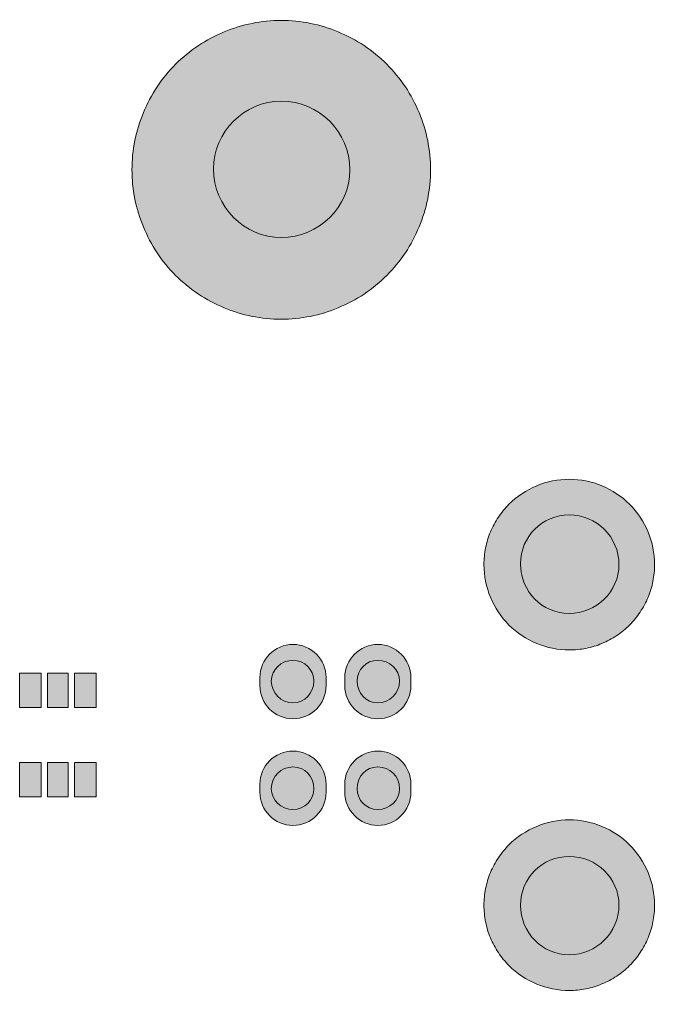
# Model space of a CAD drawing. Extents: x 146 to 361, y 242 to 614.
# Drawn here: x 318.4 to 360.6, y 541.5 to 606 of the extents above; entities that cross this region are included whole.
import ezdxf

# ---------------------------------------------------------------- set-up
doc = ezdxf.new("R2010")
doc.units = 0
doc.header["$MEASUREMENT"] = 0
doc.layers.add('Ebene 1', color=7, linetype='Continuous')

msp = doc.modelspace()

# ---------------------------------------------------------------- hatches: boundary and pattern name
at = {"layer": 'Ebene 1', "true_color": 0xffffff}
h = msp.add_hatch(color=7, dxfattribs=at)
h.dxf.hatch_style = 2
edge = h.paths.add_edge_path()
edge.add_spline(control_points=[(335.76, 586.05), (335.109, 586.05), (334.46, 586.12), (333.819, 586.24), (333.189, 586.37), (332.56, 586.56), (331.96, 586.81), (331.37, 587.06), (330.79, 587.37), (330.25, 587.72), (329.71, 588.08), (329.2, 588.5), (328.74, 588.96), (328.29, 589.41), (327.87, 589.92), (327.51, 590.46), (327.149, 591), (326.85, 591.58), (326.6, 592.18), (326.35, 592.78), (326.16, 593.4), (326.03, 594.03), (325.899, 594.67), (325.84, 595.33), (325.84, 595.97), (325.84, 596.62), (325.899, 597.27), (326.03, 597.91), (326.16, 598.54), (326.35, 599.17), (326.6, 599.77), (326.85, 600.36), (327.149, 600.94), (327.51, 601.48), (327.87, 602.02), (328.29, 602.53), (328.74, 602.99), (329.2, 603.44), (329.71, 603.86), (330.25, 604.22), (330.79, 604.58), (331.37, 604.88), (331.96, 605.13), (332.56, 605.38), (333.189, 605.57), (333.819, 605.7), (335.1, 605.96), (336.42, 605.96), (337.7, 605.7), (338.33, 605.57), (338.96, 605.38), (339.55, 605.13), (340.149, 604.88), (340.729, 604.58), (341.27, 604.22), (341.81, 603.86), (342.319, 603.44), (342.77, 602.99), (343.229, 602.53), (343.649, 602.02), (344.01, 601.48), (344.37, 600.94), (344.67, 600.36), (344.92, 599.77), (345.17, 599.17), (345.359, 598.54), (345.49, 597.91), (345.609, 597.27), (345.68, 596.62), (345.68, 595.97), (345.68, 595.33), (345.609, 594.67), (345.49, 594.03), (345.359, 593.4), (345.17, 592.78), (344.92, 592.18), (344.67, 591.58), (344.37, 591), (344.01, 590.46), (343.649, 589.92), (343.229, 589.41), (342.77, 588.96), (342.319, 588.5), (341.81, 588.08), (341.27, 587.72), (340.729, 587.37), (340.149, 587.06), (339.55, 586.81), (338.96, 586.56), (338.33, 586.37), (337.7, 586.24), (337.06, 586.12), (336.41, 586.05), (335.76, 586.05)], knot_values=[0, 0, 0, 0, 1, 1, 1, 2, 2, 2, 3, 3, 3, 4, 4, 4, 5, 5, 5, 6, 6, 6, 7, 7, 7, 8, 8, 8, 9, 9, 9, 10, 10, 10, 11, 11, 11, 12, 12, 12, 13, 13, 13, 14, 14, 14, 15, 15, 15, 16, 16, 16, 17, 17, 17, 18, 18, 18, 19, 19, 19, 20, 20, 20, 21, 21, 21, 22, 22, 22, 23, 23, 23, 24, 24, 24, 25, 25, 25, 26, 26, 26, 27, 27, 27, 28, 28, 28, 29, 29, 29, 30, 30, 30, 31, 31, 31, 31], degree=3, periodic=1)
h = msp.add_hatch(color=7, dxfattribs=at)
h.dxf.hatch_style = 2
edge = h.paths.add_edge_path()
edge.add_spline(control_points=[(354.899, 564.08), (353.41, 564.08), (351.95, 564.69), (350.89, 565.74), (349.84, 566.79), (349.229, 568.26), (349.229, 569.75), (349.229, 570.12), (349.27, 570.49), (349.34, 570.86), (349.41, 571.22), (349.52, 571.58), (349.66, 571.92), (349.81, 572.26), (349.979, 572.59), (350.189, 572.9), (350.39, 573.21), (350.63, 573.5), (350.89, 573.76), (351.95, 574.81), (353.41, 575.42), (354.899, 575.42), (356.39, 575.42), (357.85, 574.81), (358.91, 573.76), (359.97, 572.7), (360.569, 571.24), (360.569, 569.75), (360.569, 569.38), (360.53, 569.01), (360.46, 568.64), (360.39, 568.28), (360.28, 567.92), (360.14, 567.58), (359.99, 567.24), (359.819, 566.91), (359.609, 566.6), (359.41, 566.29), (359.17, 566), (358.91, 565.74), (358.649, 565.48), (358.359, 565.24), (358.05, 565.04), (357.74, 564.83), (357.41, 564.66), (357.069, 564.51), (356.729, 564.37), (356.37, 564.26), (356.01, 564.19), (355.64, 564.12), (355.27, 564.08), (354.899, 564.08)], knot_values=[0, 0, 0, 0, 1, 1, 1, 2, 2, 2, 3, 3, 3, 4, 4, 4, 5, 5, 5, 6, 6, 6, 7, 7, 7, 8, 8, 8, 9, 9, 9, 10, 10, 10, 11, 11, 11, 12, 12, 12, 13, 13, 13, 14, 14, 14, 15, 15, 15, 16, 16, 16, 17, 17, 17, 17], degree=3, periodic=1)
h = msp.add_hatch(color=7, dxfattribs=at)
h.dxf.hatch_style = 2
edge = h.paths.add_edge_path()
edge.add_spline(control_points=[(336.54, 559.515), (335.327, 559.515), (334.344, 560.498), (334.344, 561.711), (334.344, 561.711), (334.344, 562.251), (334.344, 562.251), (334.344, 563.464), (335.327, 564.447), (336.54, 564.447), (337.753, 564.447), (338.736, 563.464), (338.736, 562.251), (338.736, 562.251), (338.736, 561.711), (338.736, 561.711), (338.736, 560.498), (337.753, 559.515), (336.54, 559.515)], knot_values=[0, 0, 0, 0, 1, 1, 1, 2, 2, 2, 3, 3, 3, 4, 4, 4, 5, 5, 5, 6, 6, 6, 6], degree=3, periodic=1)
h = msp.add_hatch(color=7, dxfattribs=at)
h.dxf.hatch_style = 2
edge = h.paths.add_edge_path()
edge.add_spline(control_points=[(342.18, 559.515), (340.967, 559.515), (339.983, 560.498), (339.983, 561.711), (339.983, 561.711), (339.983, 562.251), (339.983, 562.251), (339.983, 563.464), (340.967, 564.447), (342.18, 564.447), (343.393, 564.447), (344.376, 563.464), (344.376, 562.251), (344.376, 562.251), (344.376, 561.711), (344.376, 561.711), (344.376, 560.498), (343.393, 559.515), (342.18, 559.515)], knot_values=[0, 0, 0, 0, 1, 1, 1, 2, 2, 2, 3, 3, 3, 4, 4, 4, 5, 5, 5, 6, 6, 6, 6], degree=3, periodic=1)
h = msp.add_hatch(color=7, dxfattribs=at)
h.dxf.hatch_style = 2
h.paths.add_polyline_path([(318.36, 560.271), (319.8, 560.271), (319.8, 562.551), (318.36, 562.551)])
h = msp.add_hatch(color=7, dxfattribs=at)
h.dxf.hatch_style = 2
h.paths.add_polyline_path([(320.22, 560.271), (321.6, 560.271), (321.6, 562.551), (320.22, 562.551)])
h = msp.add_hatch(color=7, dxfattribs=at)
h.dxf.hatch_style = 2
h.paths.add_polyline_path([(322.02, 560.271), (323.46, 560.271), (323.46, 562.551), (322.02, 562.551)])
h = msp.add_hatch(color=7, dxfattribs=at)
h.dxf.hatch_style = 2
edge = h.paths.add_edge_path()
edge.add_spline(control_points=[(336.54, 552.434), (335.327, 552.434), (334.344, 553.417), (334.344, 554.63), (334.344, 554.63), (334.344, 555.17), (334.344, 555.17), (334.344, 556.383), (335.327, 557.366), (336.54, 557.366), (337.753, 557.366), (338.736, 556.383), (338.736, 555.17), (338.736, 555.17), (338.736, 554.63), (338.736, 554.63), (338.736, 553.417), (337.753, 552.434), (336.54, 552.434)], knot_values=[0, 0, 0, 0, 1, 1, 1, 2, 2, 2, 3, 3, 3, 4, 4, 4, 5, 5, 5, 6, 6, 6, 6], degree=3, periodic=1)
h = msp.add_hatch(color=7, dxfattribs=at)
h.dxf.hatch_style = 2
edge = h.paths.add_edge_path()
edge.add_spline(control_points=[(342.18, 552.434), (340.967, 552.434), (339.983, 553.417), (339.983, 554.63), (339.983, 554.63), (339.983, 555.17), (339.983, 555.17), (339.983, 556.383), (340.967, 557.366), (342.18, 557.366), (343.393, 557.366), (344.376, 556.383), (344.376, 555.17), (344.376, 555.17), (344.376, 554.63), (344.376, 554.63), (344.376, 553.417), (343.393, 552.434), (342.18, 552.434)], knot_values=[0, 0, 0, 0, 1, 1, 1, 2, 2, 2, 3, 3, 3, 4, 4, 4, 5, 5, 5, 6, 6, 6, 6], degree=3, periodic=1)
h = msp.add_hatch(color=7, dxfattribs=at)
h.dxf.hatch_style = 2
h.paths.add_polyline_path([(318.36, 554.331), (319.8, 554.331), (319.8, 556.611), (318.36, 556.611)])
h = msp.add_hatch(color=7, dxfattribs=at)
h.dxf.hatch_style = 2
h.paths.add_polyline_path([(320.22, 554.331), (321.6, 554.331), (321.6, 556.611), (320.22, 556.611)])
h = msp.add_hatch(color=7, dxfattribs=at)
h.dxf.hatch_style = 2
h.paths.add_polyline_path([(322.02, 554.331), (323.46, 554.331), (323.46, 556.611), (322.02, 556.611)])
h = msp.add_hatch(color=7, dxfattribs=at)
h.dxf.hatch_style = 2
edge = h.paths.add_edge_path()
edge.add_spline(control_points=[(354.899, 541.46), (353.41, 541.46), (351.95, 542.07), (350.89, 543.12), (350.63, 543.38), (350.39, 543.67), (350.189, 543.98), (349.979, 544.29), (349.81, 544.62), (349.66, 544.96), (349.52, 545.3), (349.41, 545.66), (349.34, 546.02), (349.27, 546.39), (349.229, 546.76), (349.229, 547.13), (349.229, 547.5), (349.27, 547.87), (349.34, 548.24), (349.41, 548.6), (349.52, 548.96), (349.66, 549.3), (349.81, 549.64), (349.979, 549.97), (350.189, 550.28), (350.39, 550.59), (350.63, 550.88), (350.89, 551.14), (351.95, 552.19), (353.41, 552.8), (354.899, 552.8), (356.39, 552.8), (357.85, 552.19), (358.91, 551.14), (359.97, 550.08), (360.569, 548.62), (360.569, 547.13), (360.569, 546.76), (360.53, 546.39), (360.46, 546.02), (360.39, 545.66), (360.28, 545.3), (360.14, 544.96), (359.99, 544.62), (359.819, 544.29), (359.609, 543.98), (359.41, 543.67), (359.17, 543.38), (358.91, 543.12), (358.649, 542.86), (358.359, 542.62), (358.05, 542.42), (357.74, 542.21), (357.41, 542.04), (357.069, 541.9), (356.729, 541.75), (356.37, 541.65), (356.01, 541.57), (355.64, 541.5), (355.27, 541.46), (354.899, 541.46)], knot_values=[0, 0, 0, 0, 1, 1, 1, 2, 2, 2, 3, 3, 3, 4, 4, 4, 5, 5, 5, 6, 6, 6, 7, 7, 7, 8, 8, 8, 9, 9, 9, 10, 10, 10, 11, 11, 11, 12, 12, 12, 13, 13, 13, 14, 14, 14, 15, 15, 15, 16, 16, 16, 17, 17, 17, 18, 18, 18, 19, 19, 19, 20, 20, 20, 20], degree=3, periodic=1)

# ---------------------------------------------------------------- linework, layer by layer
at = {"layer": 'Ebene 1', "lineweight": 0}
for points in [[(318.36, 560.271), (319.8, 560.271), (319.8, 562.551), (318.36, 562.551), (318.36, 560.271)], [(320.22, 560.271), (321.6, 560.271), (321.6, 562.551), (320.22, 562.551), (320.22, 560.271)], [(322.02, 560.271), (323.46, 560.271), (323.46, 562.551), (322.02, 562.551), (322.02, 560.271)], [(318.36, 554.331), (319.8, 554.331), (319.8, 556.611), (318.36, 556.611), (318.36, 554.331)], [(320.22, 554.331), (321.6, 554.331), (321.6, 556.611), (320.22, 556.611), (320.22, 554.331)], [(322.02, 554.331), (323.46, 554.331), (323.46, 556.611), (322.02, 556.611), (322.02, 554.331)]]:
    msp.add_lwpolyline(points, dxfattribs=at)
for points, knots in [([(335.76, 586.05), (335.109, 586.05), (334.46, 586.12), (333.819, 586.24), (333.189, 586.37), (332.56, 586.56), (331.96, 586.81), (331.37, 587.06), (330.79, 587.37), (330.25, 587.72), (329.71, 588.08), (329.2, 588.5), (328.74, 588.96), (328.29, 589.41), (327.87, 589.92), (327.51, 590.46), (327.149, 591), (326.85, 591.58), (326.6, 592.18), (326.35, 592.78), (326.16, 593.4), (326.03, 594.03), (325.899, 594.67), (325.84, 595.33), (325.84, 595.97), (325.84, 596.62), (325.899, 597.27), (326.03, 597.91), (326.16, 598.54), (326.35, 599.17), (326.6, 599.77), (326.85, 600.36), (327.149, 600.94), (327.51, 601.48), (327.87, 602.02), (328.29, 602.53), (328.74, 602.99), (329.2, 603.44), (329.71, 603.86), (330.25, 604.22), (330.79, 604.58), (331.37, 604.88), (331.96, 605.13), (332.56, 605.38), (333.189, 605.57), (333.819, 605.7), (335.1, 605.96), (336.42, 605.96), (337.7, 605.7), (338.33, 605.57), (338.96, 605.38), (339.55, 605.13), (340.149, 604.88), (340.729, 604.58), (341.27, 604.22), (341.81, 603.86), (342.319, 603.44), (342.77, 602.99), (343.229, 602.53), (343.649, 602.02), (344.01, 601.48), (344.37, 600.94), (344.67, 600.36), (344.92, 599.77), (345.17, 599.17), (345.359, 598.54), (345.49, 597.91), (345.609, 597.27), (345.68, 596.62), (345.68, 595.97), (345.68, 595.33), (345.609, 594.67), (345.49, 594.03), (345.359, 593.4), (345.17, 592.78), (344.92, 592.18), (344.67, 591.58), (344.37, 591), (344.01, 590.46), (343.649, 589.92), (343.229, 589.41), (342.77, 588.96), (342.319, 588.5), (341.81, 588.08), (341.27, 587.72), (340.729, 587.37), (340.149, 587.06), (339.55, 586.81), (338.96, 586.56), (338.33, 586.37), (337.7, 586.24), (337.06, 586.12), (336.41, 586.05), (335.76, 586.05)], [0, 0, 0, 0, 1, 1, 1, 2, 2, 2, 3, 3, 3, 4, 4, 4, 5, 5, 5, 6, 6, 6, 7, 7, 7, 8, 8, 8, 9, 9, 9, 10, 10, 10, 11, 11, 11, 12, 12, 12, 13, 13, 13, 14, 14, 14, 15, 15, 15, 16, 16, 16, 17, 17, 17, 18, 18, 18, 19, 19, 19, 20, 20, 20, 21, 21, 21, 22, 22, 22, 23, 23, 23, 24, 24, 24, 25, 25, 25, 26, 26, 26, 27, 27, 27, 28, 28, 28, 29, 29, 29, 30, 30, 30, 31, 31, 31, 31]), ([(335.76, 600.531), (338.28, 600.531), (340.32, 598.491), (340.32, 595.971), (340.32, 593.511), (338.28, 591.471), (335.76, 591.471), (333.3, 591.471), (331.26, 593.511), (331.26, 596.031), (331.26, 598.491), (333.3, 600.531), (335.76, 600.531)], [0, 0, 0, 0, 1, 1, 1, 2, 2, 2, 3, 3, 3, 4, 4, 4, 4]), ([(354.899, 564.08), (353.41, 564.08), (351.95, 564.69), (350.89, 565.74), (349.84, 566.79), (349.229, 568.26), (349.229, 569.75), (349.229, 570.12), (349.27, 570.49), (349.34, 570.86), (349.41, 571.22), (349.52, 571.58), (349.66, 571.92), (349.81, 572.26), (349.979, 572.59), (350.189, 572.9), (350.39, 573.21), (350.63, 573.5), (350.89, 573.76), (351.95, 574.81), (353.41, 575.42), (354.899, 575.42), (356.39, 575.42), (357.85, 574.81), (358.91, 573.76), (359.97, 572.7), (360.569, 571.24), (360.569, 569.75), (360.569, 569.38), (360.53, 569.01), (360.46, 568.64), (360.39, 568.28), (360.28, 567.92), (360.14, 567.58), (359.99, 567.24), (359.819, 566.91), (359.609, 566.6), (359.41, 566.29), (359.17, 566), (358.91, 565.74), (358.649, 565.48), (358.359, 565.24), (358.05, 565.04), (357.74, 564.83), (357.41, 564.66), (357.069, 564.51), (356.729, 564.37), (356.37, 564.26), (356.01, 564.19), (355.64, 564.12), (355.27, 564.08), (354.899, 564.08)], [0, 0, 0, 0, 1, 1, 1, 2, 2, 2, 3, 3, 3, 4, 4, 4, 5, 5, 5, 6, 6, 6, 7, 7, 7, 8, 8, 8, 9, 9, 9, 10, 10, 10, 11, 11, 11, 12, 12, 12, 13, 13, 13, 14, 14, 14, 15, 15, 15, 16, 16, 16, 17, 17, 17, 17]), ([(354.9, 573.051), (356.7, 573.051), (358.2, 571.611), (358.2, 569.751), (358.2, 567.951), (356.7, 566.511), (354.9, 566.511), (353.1, 566.511), (351.66, 567.951), (351.66, 569.811), (351.66, 571.611), (353.1, 573.051), (354.9, 573.051)], [0, 0, 0, 0, 1, 1, 1, 2, 2, 2, 3, 3, 3, 4, 4, 4, 4]), ([(336.54, 559.515), (335.327, 559.515), (334.344, 560.498), (334.344, 561.711), (334.344, 561.711), (334.344, 562.251), (334.344, 562.251), (334.344, 563.464), (335.327, 564.447), (336.54, 564.447), (337.753, 564.447), (338.736, 563.464), (338.736, 562.251), (338.736, 562.251), (338.736, 561.711), (338.736, 561.711), (338.736, 560.498), (337.753, 559.515), (336.54, 559.515)], [0, 0, 0, 0, 1, 1, 1, 2, 2, 2, 3, 3, 3, 4, 4, 4, 5, 5, 5, 6, 6, 6, 6]), ([(342.18, 559.515), (340.967, 559.515), (339.983, 560.498), (339.983, 561.711), (339.983, 561.711), (339.983, 562.251), (339.983, 562.251), (339.983, 563.464), (340.967, 564.447), (342.18, 564.447), (343.393, 564.447), (344.376, 563.464), (344.376, 562.251), (344.376, 562.251), (344.376, 561.711), (344.376, 561.711), (344.376, 560.498), (343.393, 559.515), (342.18, 559.515)], [0, 0, 0, 0, 1, 1, 1, 2, 2, 2, 3, 3, 3, 4, 4, 4, 5, 5, 5, 6, 6, 6, 6]), ([(336.54, 563.391), (337.32, 563.391), (337.92, 562.791), (337.92, 562.011), (337.92, 561.231), (337.32, 560.571), (336.54, 560.571), (335.76, 560.571), (335.1, 561.231), (335.1, 562.011), (335.1, 562.791), (335.76, 563.391), (336.54, 563.391)], [0, 0, 0, 0, 1, 1, 1, 2, 2, 2, 3, 3, 3, 4, 4, 4, 4]), ([(342.18, 563.391), (342.96, 563.391), (343.62, 562.791), (343.62, 562.011), (343.62, 561.231), (342.96, 560.571), (342.18, 560.571), (341.4, 560.571), (340.8, 561.231), (340.8, 562.011), (340.8, 562.791), (341.4, 563.391), (342.18, 563.391)], [0, 0, 0, 0, 1, 1, 1, 2, 2, 2, 3, 3, 3, 4, 4, 4, 4]), ([(336.54, 552.434), (335.327, 552.434), (334.344, 553.417), (334.344, 554.63), (334.344, 554.63), (334.344, 555.17), (334.344, 555.17), (334.344, 556.383), (335.327, 557.366), (336.54, 557.366), (337.753, 557.366), (338.736, 556.383), (338.736, 555.17), (338.736, 555.17), (338.736, 554.63), (338.736, 554.63), (338.736, 553.417), (337.753, 552.434), (336.54, 552.434)], [0, 0, 0, 0, 1, 1, 1, 2, 2, 2, 3, 3, 3, 4, 4, 4, 5, 5, 5, 6, 6, 6, 6]), ([(342.18, 552.434), (340.967, 552.434), (339.983, 553.417), (339.983, 554.63), (339.983, 554.63), (339.983, 555.17), (339.983, 555.17), (339.983, 556.383), (340.967, 557.366), (342.18, 557.366), (343.393, 557.366), (344.376, 556.383), (344.376, 555.17), (344.376, 555.17), (344.376, 554.63), (344.376, 554.63), (344.376, 553.417), (343.393, 552.434), (342.18, 552.434)], [0, 0, 0, 0, 1, 1, 1, 2, 2, 2, 3, 3, 3, 4, 4, 4, 5, 5, 5, 6, 6, 6, 6]), ([(336.54, 556.31), (337.32, 556.31), (337.92, 555.71), (337.92, 554.87), (337.92, 554.09), (337.32, 553.49), (336.54, 553.49), (335.76, 553.49), (335.1, 554.09), (335.1, 554.87), (335.1, 555.71), (335.76, 556.31), (336.54, 556.31)], [0, 0, 0, 0, 1, 1, 1, 2, 2, 2, 3, 3, 3, 4, 4, 4, 4]), ([(342.18, 556.31), (342.96, 556.31), (343.62, 555.71), (343.62, 554.87), (343.62, 554.09), (342.96, 553.49), (342.18, 553.49), (341.4, 553.49), (340.8, 554.09), (340.8, 554.87), (340.8, 555.71), (341.4, 556.31), (342.18, 556.31)], [0, 0, 0, 0, 1, 1, 1, 2, 2, 2, 3, 3, 3, 4, 4, 4, 4]), ([(354.899, 541.46), (353.41, 541.46), (351.95, 542.07), (350.89, 543.12), (350.63, 543.38), (350.39, 543.67), (350.189, 543.98), (349.979, 544.29), (349.81, 544.62), (349.66, 544.96), (349.52, 545.3), (349.41, 545.66), (349.34, 546.02), (349.27, 546.39), (349.229, 546.76), (349.229, 547.13), (349.229, 547.5), (349.27, 547.87), (349.34, 548.24), (349.41, 548.6), (349.52, 548.96), (349.66, 549.3), (349.81, 549.64), (349.979, 549.97), (350.189, 550.28), (350.39, 550.59), (350.63, 550.88), (350.89, 551.14), (351.95, 552.19), (353.41, 552.8), (354.899, 552.8), (356.39, 552.8), (357.85, 552.19), (358.91, 551.14), (359.97, 550.08), (360.569, 548.62), (360.569, 547.13), (360.569, 546.76), (360.53, 546.39), (360.46, 546.02), (360.39, 545.66), (360.28, 545.3), (360.14, 544.96), (359.99, 544.62), (359.819, 544.29), (359.609, 543.98), (359.41, 543.67), (359.17, 543.38), (358.91, 543.12), (358.649, 542.86), (358.359, 542.62), (358.05, 542.42), (357.74, 542.21), (357.41, 542.04), (357.069, 541.9), (356.729, 541.75), (356.37, 541.65), (356.01, 541.57), (355.64, 541.5), (355.27, 541.46), (354.899, 541.46)], [0, 0, 0, 0, 1, 1, 1, 2, 2, 2, 3, 3, 3, 4, 4, 4, 5, 5, 5, 6, 6, 6, 7, 7, 7, 8, 8, 8, 9, 9, 9, 10, 10, 10, 11, 11, 11, 12, 12, 12, 13, 13, 13, 14, 14, 14, 15, 15, 15, 16, 16, 16, 17, 17, 17, 18, 18, 18, 19, 19, 19, 20, 20, 20, 20]), ([(354.9, 550.37), (356.7, 550.37), (358.2, 548.93), (358.2, 547.13), (358.2, 545.33), (356.7, 543.83), (354.9, 543.83), (353.1, 543.83), (351.66, 545.33), (351.66, 547.13), (351.66, 548.93), (353.1, 550.37), (354.9, 550.37)], [0, 0, 0, 0, 1, 1, 1, 2, 2, 2, 3, 3, 3, 4, 4, 4, 4])]:
    msp.add_open_spline(points, degree=3, knots=knots, dxfattribs=at)

doc.saveas('drawing.dxf')
